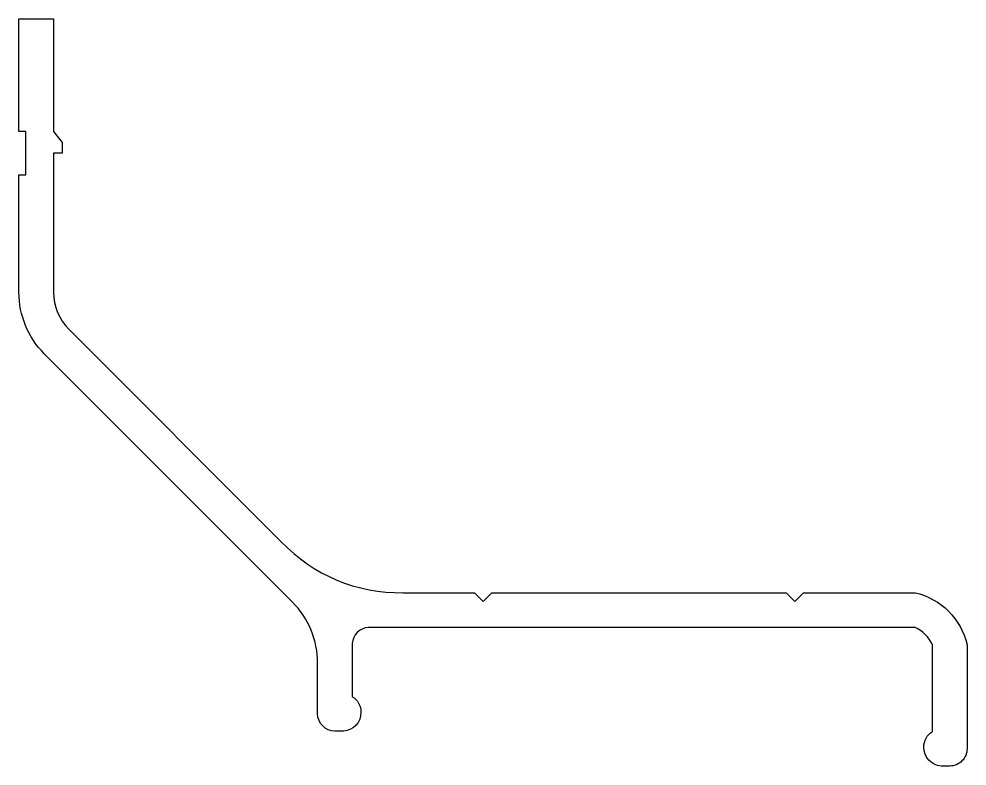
# Model space of a CAD drawing. Extents: x 12143.3 to 12198, y 112.9 to 156.1.
import ezdxf

# ---------------------------------------------------------------- set-up
doc = ezdxf.new("R2010")
doc.units = 0
doc.layers.get('0').update_dxf_attribs({"linetype": 'CONTINUOUS'})

msp = doc.modelspace()

# ---------------------------------------------------------------- linework, layer by layer
at = {"ltscale": 0.425}
msp.add_lwpolyline([(12170.576, 122.951), (12187.575, 122.95), (12188.076, 122.449), (12188.577, 122.949), (12195.026, 122.949, -0.286983), (12198.026, 119.948), (12198.025, 113.948, -0.415413), (12197.025, 112.948), (12196.525, 112.948, -0.391577), (12195.526, 114.035, -0.255977), (12196.025, 114.947), (12196.026, 119.949, 0.183327), (12195.026, 120.947), (12163.448, 120.947, 0.375388), (12162.527, 120.01), (12162.526, 119.952), (12162.526, 116.965, -0.255787), (12163.026, 116.053, -0.40104), (12162.025, 114.967), (12161.525, 114.967, -0.412972), (12160.525, 115.965), (12160.526, 118.881, 0.19894), (12159.062, 122.416), (12144.742, 136.739, -0.198913), (12143.278, 140.275), (12143.279, 147.054), (12143.679, 147.054), (12143.679, 149.554), (12143.279, 149.554), (12143.28, 156.055), (12145.28, 156.055), (12145.279, 149.554), (12145.779, 148.928), (12145.779, 148.305), (12145.279, 148.305), (12145.278, 140.275, 0.198919), (12146.156, 138.154), (12158.426, 125.881, 0.209711), (12165.45, 122.95), (12169.576, 122.95), (12170.076, 122.449), (12170.576, 122.95)], format="xyb", dxfattribs=at)

doc.saveas('drawing.dxf')
